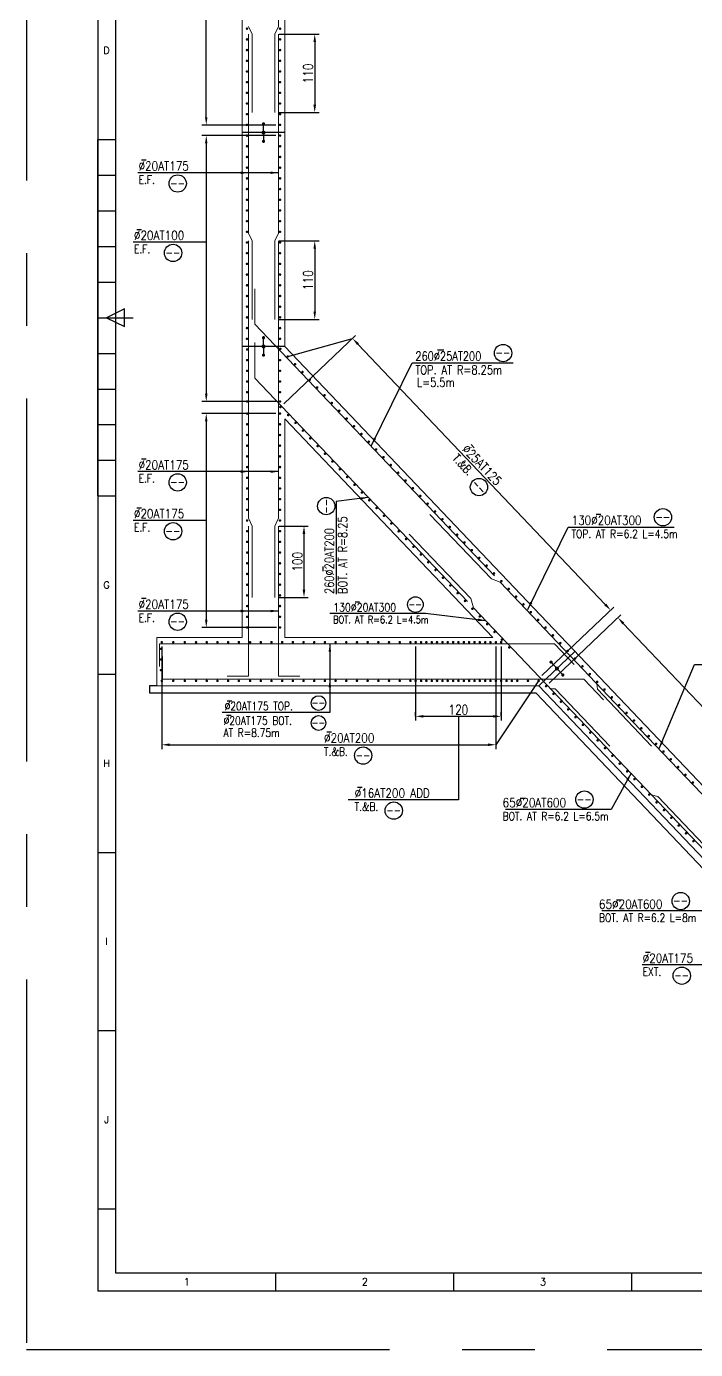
# Model space of a CAD drawing. Extents: x 0 to 9506, y 0 to 789.
# Drawn here: x 9463.67 to 9473.06, y 759.1 to 777.66 of the extents above; entities that cross this region are included whole.
import ezdxf
from ezdxf.enums import TextEntityAlignment as Align

# ---------------------------------------------------------------- set-up
doc = ezdxf.new("R2010")
doc.units = 0
doc.header["$LTSCALE"] = 3
doc.header["$MEASUREMENT"] = 0
doc.linetypes.add('CENTER', pattern=[2, 1.25, -0.25, 0.25, -0.25])
doc.layers.get('0').update_dxf_attribs({"linetype": 'CONTINUOUS'})
doc.layers.get('DEFPOINTS').update_dxf_attribs({"linetype": 'CONTINUOUS'})
for name, color, linetype in [('1', 1, 'CONTINUOUS'), ('1WALL', 3, 'CONTINUOUS'), ('DIM', 7, 'CONTINUOUS'), ('FORM', 3, 'CONTINUOUS'), ('KD', 3, 'CONTINUOUS'), ('p', 11, 'CONTINUOUS')]:
    doc.layers.add(name, color=color, linetype=linetype)
doc.styles.add('ROMANS', font='ROMANS.shx', dxfattribs={"width": 0.8})
doc.styles.get("Standard").update_dxf_attribs({"font": 'romans.shx'})
doc.styles.add('TX', font='TXT.shx')
doc.dimstyles.new('100 GHA', dxfattribs={"dimtxt": 0.135, "dimasz": 0.11, "dimexe": 0.06, "dimexo": 0.06, "dimgap": 0.025, "dimtad": 1, "dimdec": 0, "dimlfac": 100, "dimzin": 0, "dimdsep": 46, "dimtxsty": 'ROMANS', "dimcen": 0.5, "dimclrd": 1, "dimclre": 1, "dimclrt": 2, "dimadec": 0, "dimazin": 0, "dimtfac": 1, "dimtdec": 0, "dimtmove": 2, "dimatfit": 3, "dimfxl": 0.15, "dimtolj": 1, "dimtzin": 0, "dimlwd": -1, "dimlwe": -1, "dimarcsym": 0})

# ---------------------------------------------------------------- blocks, each defined once
blk = doc.blocks.new('*D6')
at = {"layer": '1WALL', "color": 1, "transparency": 16777216}
for p, q in [((9471.007, 768.449), (9472.015, 769.409)), ((9472.048, 769.288), (9474.998, 766.188)), ((9474.109, 765.19), (9475.118, 766.15))]:
    blk.add_line(p, q, dxfattribs=at)
for points in [[(9472.061, 769.301), (9472.034, 769.275), (9471.972, 769.368)], [(9475.012, 766.2), (9474.985, 766.175), (9475.074, 766.108)]]:
    blk.add_solid(points, dxfattribs=at)
at = {"layer": 'DEFPOINTS', "color": 0, "transparency": 16777216}
for p in [(9470.963, 768.408), (9475.074, 766.108), (9474.066, 765.148)]:
    blk.add_point(p, dxfattribs=at)
blk = doc.blocks.new('*D7')
at = {"layer": '1WALL', "color": 1, "transparency": 16777216}
for p, q in [((9467.282, 772.369), (9468.291, 773.328)), ((9471.794, 769.554), (9468.323, 773.207)), ((9470.905, 768.557), (9471.914, 769.516))]:
    blk.add_line(p, q, dxfattribs=at)
for points in [[(9468.336, 773.22), (9468.31, 773.195), (9468.247, 773.287)], [(9471.808, 769.567), (9471.781, 769.542), (9471.87, 769.475)]]:
    blk.add_solid(points, dxfattribs=at)
at = {"layer": 'DEFPOINTS', "color": 0, "transparency": 16777216}
for p in [(9468.247, 773.287), (9467.238, 772.328), (9470.861, 768.516)]:
    blk.add_point(p, dxfattribs=at)
blk = doc.blocks.new('*D8')
at = {"layer": '1WALL', "color": 1, "transparency": 16777216}
for p, q in [((9465.569, 768.965), (9465.569, 767.526)), ((9470.26, 768.965), (9470.26, 767.526)), ((9465.679, 767.586), (9470.15, 767.586))]:
    blk.add_line(p, q, dxfattribs=at)
for points in [[(9465.679, 767.604), (9465.679, 767.568), (9465.569, 767.586)], [(9470.15, 767.604), (9470.15, 767.568), (9470.26, 767.586)]]:
    blk.add_solid(points, dxfattribs=at)
at = {"layer": 'DEFPOINTS', "color": 0, "transparency": 16777216}
for p in [(9465.569, 769.025), (9470.26, 769.025), (9470.26, 767.586)]:
    blk.add_point(p, dxfattribs=at)
blk = doc.blocks.new('*D9')
at = {"layer": '1WALL', "color": 1, "transparency": 16777216}
for p, q in [((9467.169, 772.232), (9466.134, 772.232)), ((9466.194, 772.122), (9466.194, 769.342)), ((9467.178, 769.232), (9466.134, 769.232))]:
    blk.add_line(p, q, dxfattribs=at)
for points in [[(9466.176, 772.122), (9466.212, 772.122), (9466.194, 772.232)], [(9466.176, 769.342), (9466.212, 769.342), (9466.194, 769.232)]]:
    blk.add_solid(points, dxfattribs=at)
at = {"layer": 'DEFPOINTS', "color": 0, "transparency": 16777216}
for p in [(9467.229, 772.232), (9466.194, 769.232), (9467.238, 769.232)]:
    blk.add_point(p, dxfattribs=at)
at = {"layer": '1WALL', "color": 2, "transparency": 16777216, "insert": (9466.101, 770.732), "char_height": 0.135, "attachment_point": 5, "rotation": 90, "style": 'ROMANS'}
blk.add_mtext('\\A1;    ', dxfattribs=at)
blk = doc.blocks.new('*D10')
at = {"layer": '1WALL', "color": 1, "transparency": 16777216}
for p, q in [((9467.17, 776.132), (9466.134, 776.132)), ((9466.194, 776.022), (9466.194, 772.512)), ((9467.175, 772.402), (9466.134, 772.402))]:
    blk.add_line(p, q, dxfattribs=at)
for points in [[(9466.176, 776.022), (9466.212, 776.022), (9466.194, 776.132)], [(9466.176, 772.512), (9466.212, 772.512), (9466.194, 772.402)]]:
    blk.add_solid(points, dxfattribs=at)
at = {"layer": 'DEFPOINTS', "color": 0, "transparency": 16777216}
for p in [(9467.23, 776.132), (9466.194, 772.402), (9467.235, 772.402)]:
    blk.add_point(p, dxfattribs=at)
at = {"layer": '1WALL', "color": 2, "transparency": 16777216, "insert": (9466.101, 774.267), "char_height": 0.135, "attachment_point": 5, "rotation": 90, "style": 'ROMANS'}
blk.add_mtext('\\A1;  ', dxfattribs=at)
blk = doc.blocks.new('*D11')
at = {"layer": '1WALL', "color": 1, "transparency": 16777216}
for p, q in [((9467.175, 780.666), (9466.134, 780.666)), ((9466.194, 776.39), (9466.194, 780.556)), ((9467.17, 776.28), (9466.134, 776.28))]:
    blk.add_line(p, q, dxfattribs=at)
for points in [[(9466.176, 780.556), (9466.212, 780.556), (9466.194, 780.666)], [(9466.176, 776.39), (9466.212, 776.39), (9466.194, 776.28)]]:
    blk.add_solid(points, dxfattribs=at)
at = {"layer": 'DEFPOINTS', "color": 0, "transparency": 16777216}
for p in [(9466.194, 780.666), (9467.235, 780.666), (9467.23, 776.28)]:
    blk.add_point(p, dxfattribs=at)
at = {"layer": '1WALL', "color": 2, "transparency": 16777216, "insert": (9466.101, 778.473), "char_height": 0.135, "attachment_point": 5, "rotation": 90, "style": 'ROMANS'}
blk.add_mtext('\\A1;  ', dxfattribs=at)
blk = doc.blocks.new('*D12')
at = {"layer": '1WALL', "color": 1, "transparency": 16777216}
for p, q in [((9467.218, 777.554), (9467.777, 777.554)), ((9467.717, 777.444), (9467.717, 776.564)), ((9467.218, 776.454), (9467.777, 776.454))]:
    blk.add_line(p, q, dxfattribs=at)
for points in [[(9467.698, 777.444), (9467.735, 777.444), (9467.717, 777.554)], [(9467.698, 776.564), (9467.735, 776.564), (9467.717, 776.454)]]:
    blk.add_solid(points, dxfattribs=at)
at = {"layer": 'DEFPOINTS', "color": 0, "transparency": 16777216}
for p in [(9467.158, 777.554), (9467.158, 776.454), (9467.717, 776.454)]:
    blk.add_point(p, dxfattribs=at)
at = {"layer": '1WALL', "color": 2, "transparency": 16777216, "insert": (9467.624, 777.004), "char_height": 0.135, "attachment_point": 5, "rotation": 90, "style": 'ROMANS'}
blk.add_mtext('\\A1;110', dxfattribs=at)
blk = doc.blocks.new('*D13')
at = {"layer": '1WALL', "color": 1, "transparency": 16777216}
for p, q in [((9467.218, 774.654), (9467.777, 774.654)), ((9467.717, 774.544), (9467.717, 773.664)), ((9467.218, 773.554), (9467.777, 773.554))]:
    blk.add_line(p, q, dxfattribs=at)
for points in [[(9467.698, 774.544), (9467.735, 774.544), (9467.717, 774.654)], [(9467.698, 773.664), (9467.735, 773.664), (9467.717, 773.554)]]:
    blk.add_solid(points, dxfattribs=at)
at = {"layer": 'DEFPOINTS', "color": 0, "transparency": 16777216}
for p in [(9467.158, 774.654), (9467.158, 773.554), (9467.717, 773.554)]:
    blk.add_point(p, dxfattribs=at)
at = {"layer": '1WALL', "color": 2, "transparency": 16777216, "insert": (9467.624, 774.104), "char_height": 0.135, "attachment_point": 5, "rotation": 90, "style": 'ROMANS'}
blk.add_mtext('\\A1;110', dxfattribs=at)
blk = doc.blocks.new('*D14')
at = {"layer": '1WALL', "color": 1, "transparency": 16777216}
for p, q in [((9467.218, 770.654), (9467.626, 770.654)), ((9467.566, 770.544), (9467.566, 769.764)), ((9467.218, 769.654), (9467.626, 769.654))]:
    blk.add_line(p, q, dxfattribs=at)
for points in [[(9467.547, 770.544), (9467.584, 770.544), (9467.566, 770.654)], [(9467.547, 769.764), (9467.584, 769.764), (9467.566, 769.654)]]:
    blk.add_solid(points, dxfattribs=at)
at = {"layer": 'DEFPOINTS', "color": 0, "transparency": 16777216}
for p in [(9467.158, 770.654), (9467.158, 769.654), (9467.566, 769.654)]:
    blk.add_point(p, dxfattribs=at)
at = {"layer": '1WALL', "color": 2, "transparency": 16777216, "insert": (9467.473, 770.154), "char_height": 0.135, "attachment_point": 5, "rotation": 90, "style": 'ROMANS'}
blk.add_mtext('\\A1;100', dxfattribs=at)
blk = doc.blocks.new('*D20')
at = {"layer": '1WALL', "color": 1, "transparency": 16777216}
for p, q in [((9469.133, 768.965), (9469.133, 767.925)), ((9470.333, 768.965), (9470.333, 767.925)), ((9469.243, 767.985), (9470.223, 767.985))]:
    blk.add_line(p, q, dxfattribs=at)
for points in [[(9469.243, 768.003), (9469.243, 767.966), (9469.133, 767.985)], [(9470.223, 768.003), (9470.223, 767.966), (9470.333, 767.985)]]:
    blk.add_solid(points, dxfattribs=at)
at = {"layer": 'DEFPOINTS', "color": 0, "transparency": 16777216}
for p in [(9469.133, 769.025), (9470.333, 769.025), (9470.333, 767.985)]:
    blk.add_point(p, dxfattribs=at)
at = {"layer": '1WALL', "color": 2, "transparency": 16777216, "insert": (9469.733, 768.077), "char_height": 0.135, "attachment_point": 5, "style": 'ROMANS'}
blk.add_mtext('\\A1;  ', dxfattribs=at)
blk = doc.blocks.new('*D21')
at = {"layer": '1WALL', "color": 1, "transparency": 16777216}
for p, q in [((9469.133, 767.985), (9469.133, 768.045)), ((9469.243, 767.985), (9470.223, 767.985)), ((9470.333, 767.985), (9470.333, 768.045))]:
    blk.add_line(p, q, dxfattribs=at)
for points in [[(9469.243, 768.003), (9469.243, 767.966), (9469.133, 767.985)], [(9470.223, 768.003), (9470.223, 767.966), (9470.333, 767.985)]]:
    blk.add_solid(points, dxfattribs=at)
at = {"layer": 'DEFPOINTS', "color": 0, "transparency": 16777216}
for p in [(9469.133, 767.925), (9470.333, 767.985), (9470.333, 767.925)]:
    blk.add_point(p, dxfattribs=at)
at = {"layer": '1WALL', "color": 2, "transparency": 16777216, "insert": (9469.733, 768.077), "char_height": 0.135, "attachment_point": 5, "style": 'ROMANS'}
blk.add_mtext('\\A1;120', dxfattribs=at)
blk = doc.blocks.new('KD')
at = {"layer": 'KD', "color": 3}
for p, q in [((0, -1.214), (0, -42.424)), ((0, -42.424), (58.871, -42.424))]:
    blk.add_line(p, q, dxfattribs=at)
at = {"layer": 'KD', "color": 5}
for p, q in [((0.368, -1.582), (0.368, -42.056)), ((0.368, -42.056), (58.503, -42.056))]:
    blk.add_line(p, q, dxfattribs=at)
at = {"layer": 'KD', "color": 6}
for p, q in [((0, -18.655), (0.368, -18.655)), ((0, -26.014), (0, -18.655)), ((0, -19.391), (0.368, -19.391)), ((0, -20.127), (0.368, -20.127)), ((0, -20.863), (0.368, -20.863)), ((0, -21.598), (0.368, -21.598)), ((0, -22.334), (0.736, -22.334)), ((0, -23.07), (0.368, -23.07)), ((0, -23.806), (0.368, -23.806)), ((0, -24.542), (0.368, -24.542)), ((0, -25.278), (0.368, -25.278)), ((0, -26.014), (0.368, -26.014)), ((0, -29.693), (0.368, -29.693)), ((0, -33.373), (0.368, -33.373)), ((0, -37.052), (0.368, -37.052)), ((0, -40.732), (0.368, -40.732)), ((3.679, -42.424), (3.679, -42.056)), ((7.359, -42.424), (7.359, -42.056)), ((11.038, -42.424), (11.038, -42.056))]:
    blk.add_line(p, q, dxfattribs=at)
at = {"layer": 'KD', "color": 8, "linetype": 'CENTER', "ltscale": 2}
blk.add_lwpolyline([(-1.472, -43.638), (60.343, -43.638), (60.343, 0), (-1.472, 0)], close=True, dxfattribs=at)
at = {"layer": 'KD', "color": 6}
blk.add_lwpolyline([(0.552, -22.15), (0.184, -22.334), (0.552, -22.518)], close=True, dxfattribs=at)
at = {"layer": 'DIM'}
for tag, p in [('1:', (57.553, -41.661)), ('--', (55.888, -41.627)), ('--', (56.775, -41.661))]:
    blk.add_attdef(tag, p, '', height=0.147, dxfattribs=at)
at = {"layer": 'KD', "color": 6, "style": 'TX'}
for s, p in [('D', (0.184, -16.815)), ('G', (0.184, -27.854)), ('H', (0.184, -31.533)), ('I', (0.184, -35.212)), ('J', (0.184, -38.892)), ('1', (1.84, -42.24)), ('2', (5.519, -42.24)), ('3', (9.199, -42.24))]:
    blk.add_text(s, height=0.147, dxfattribs=at).set_placement(p, align=Align.MIDDLE)

msp = doc.modelspace()

# ---------------------------------------------------------------- linework, layer by layer
at = {"color": 3}
for p, q in [((9467.2981, 776.1741), (9466.6981, 776.1741)), ((9467.2981, 773.1741), (9466.6981, 773.1741))]:
    msp.add_line(p, q, dxfattribs=at)
at = {"color": 1}
for p, q in [((9469.7333, 767.9847), (9469.7333, 766.8129)), ((9469.7333, 766.8129), (9468.1858, 766.8129))]:
    msp.add_line(p, q, dxfattribs=at)
at = {"color": 1, "const_width": 0.0175}
for points in [[(9466.7653, 777.6406, 1), (9466.7664, 777.6232, 1)], [(9467.2305, 777.6406, -1), (9467.2293, 777.6232, -1)], [(9466.7653, 777.4906, 1), (9466.7664, 777.4732, 1)], [(9466.7653, 777.3406, 1), (9466.7664, 777.3232, 1)], [(9467.2305, 777.4906, -1), (9467.2293, 777.4732, -1)], [(9467.2305, 777.3406, -1), (9467.2293, 777.3232, -1)], [(9466.7653, 777.1906, 1), (9466.7664, 777.1732, 1)], [(9467.2305, 777.1906, -1), (9467.2293, 777.1732, -1)], [(9466.7653, 777.0406, 1), (9466.7664, 777.0232, 1)], [(9467.2305, 777.0406, -1), (9467.2293, 777.0232, -1)], [(9466.7653, 776.8906, 1), (9466.7664, 776.8732, 1)], [(9467.2305, 776.8906, -1), (9467.2293, 776.8732, -1)], [(9466.7653, 776.7406, 1), (9466.7664, 776.7232, 1)], [(9467.2305, 776.7406, -1), (9467.2293, 776.7232, -1)], [(9466.7653, 776.5906, 1), (9466.7664, 776.5732, 1)], [(9466.7653, 776.4406, 1), (9466.7664, 776.4232, 1)], [(9467.2305, 776.5906, -1), (9467.2293, 776.5732, -1)], [(9467.2305, 776.4406, -1), (9467.2293, 776.4232, -1)], [(9466.7653, 776.2906, 1), (9466.7664, 776.2732, 1)], [(9467.2305, 776.2906, -1), (9467.2293, 776.2732, -1)], [(9466.7653, 776.1406, 1), (9466.7664, 776.1232, 1)], [(9467.2305, 776.1406, -1), (9467.2293, 776.1232, -1)], [(9466.7653, 775.9906, 1), (9466.7664, 775.9732, 1)], [(9467.2305, 775.9906, -1), (9467.2293, 775.9732, -1)], [(9466.7653, 775.8406, 1), (9466.7664, 775.8232, 1)], [(9466.7653, 775.6906, 1), (9466.7664, 775.6732, 1)], [(9467.2305, 775.8406, -1), (9467.2293, 775.8232, -1)], [(9467.2305, 775.6906, -1), (9467.2293, 775.6732, -1)], [(9466.7653, 775.5406, 1), (9466.7664, 775.5232, 1)], [(9467.2305, 775.5406, -1), (9467.2293, 775.5232, -1)], [(9466.7653, 775.3906, 1), (9466.7664, 775.3732, 1)], [(9467.2305, 775.3906, -1), (9467.2293, 775.3732, -1)], [(9466.7653, 775.2406, 1), (9466.7664, 775.2232, 1)], [(9467.2305, 775.2406, -1), (9467.2293, 775.2232, -1)], [(9466.7653, 775.0906, 1), (9466.7664, 775.0732, 1)], [(9466.7653, 774.9406, 1), (9466.7664, 774.9232, 1)], [(9467.2305, 775.0906, -1), (9467.2293, 775.0732, -1)], [(9467.2305, 774.9406, -1), (9467.2293, 774.9232, -1)], [(9466.7653, 774.7906, 1), (9466.7664, 774.7732, 1)], [(9467.2305, 774.7906, -1), (9467.2293, 774.7732, -1)], [(9466.7653, 774.6406, 1), (9466.7664, 774.6232, 1)], [(9467.2305, 774.6406, -1), (9467.2293, 774.6232, -1)], [(9466.7653, 774.4906, 1), (9466.7664, 774.4732, 1)], [(9467.2305, 774.4906, -1), (9467.2293, 774.4732, -1)], [(9466.7653, 774.3406, 1), (9466.7664, 774.3232, 1)], [(9466.7653, 774.1906, 1), (9466.7664, 774.1732, 1)], [(9467.2305, 774.3406, -1), (9467.2293, 774.3232, -1)], [(9467.2305, 774.1906, -1), (9467.2293, 774.1732, -1)], [(9466.7653, 774.0406, 1), (9466.7664, 774.0232, 1)], [(9467.2305, 774.0406, -1), (9467.2293, 774.0232, -1)], [(9466.7653, 773.8906, 1), (9466.7664, 773.8732, 1)], [(9467.2305, 773.8906, -1), (9467.2293, 773.8732, -1)], [(9466.7653, 773.7406, 1), (9466.7664, 773.7232, 1)], [(9467.2305, 773.7406, -1), (9467.2293, 773.7232, -1)], [(9466.7653, 773.5906, 1), (9466.7664, 773.5732, 1)], [(9466.7653, 773.4406, 1), (9466.7664, 773.4232, 1)], [(9467.2305, 773.5906, -1), (9467.2293, 773.5732, -1)], [(9467.2305, 773.4406, -1), (9467.2293, 773.4232, -1)], [(9466.7653, 773.2906, 1), (9466.7664, 773.2732, 1)], [(9467.2305, 773.2906, -1), (9467.2293, 773.2732, -1)], [(9466.7666, 773.1406, 1), (9466.7677, 773.1232, 1)], [(9467.2426, 773.1404, -1), (9467.2252, 773.1424, -1)], [(9466.7666, 772.9906, 1), (9466.7677, 772.9732, 1)], [(9467.2296, 772.9906, -1), (9467.2285, 772.9732, -1)], [(9467.346, 773.0318, -1), (9467.3286, 773.0338, -1)], [(9467.4494, 772.9231, -1), (9467.4321, 772.9251, -1)], [(9466.7666, 772.8406, 1), (9466.7677, 772.8232, 1)], [(9467.2296, 772.8406, -1), (9467.2285, 772.8232, -1)], [(9467.5529, 772.8145, -1), (9467.5355, 772.8165, -1)], [(9467.6563, 772.7058, -1), (9467.6389, 772.7078, -1)], [(9466.7666, 772.6906, 1), (9466.7677, 772.6732, 1)], [(9466.7666, 772.5406, 1), (9466.7677, 772.5232, 1)], [(9467.2296, 772.6906, -1), (9467.2285, 772.6732, -1)], [(9467.2296, 772.5406, -1), (9467.2285, 772.5232, -1)], [(9467.7597, 772.5972, -1), (9467.7423, 772.5992, -1)], [(9466.7666, 772.4106, 1), (9466.7677, 772.3931, 1)], [(9467.2296, 772.4106, -1), (9467.2285, 772.3931, -1)], [(9467.2346, 772.3329, -1), (9467.2335, 772.3154, -1)], [(9467.8631, 772.4885, -1), (9467.8457, 772.4905, -1)], [(9467.9665, 772.3799, -1), (9467.9491, 772.3819, -1)], [(9466.7666, 772.2406, 1), (9466.7677, 772.2232, 1)], [(9467.2296, 772.2406, -1), (9467.2285, 772.2232, -1)], [(9467.3445, 772.202, 1), (9467.3434, 772.2195, 1)], [(9468.0699, 772.2712, -1), (9468.0525, 772.2732, -1)], [(9468.1734, 772.1626, -1), (9468.156, 772.1646, -1)], [(9466.7666, 772.0732, -1), (9466.7677, 772.0906, -1)], [(9467.2296, 772.0732, 1), (9467.2285, 772.0906, 1)], [(9467.4479, 772.0934, 1), (9467.4468, 772.1108, 1)], [(9467.5513, 771.9847, 1), (9467.5502, 772.0022, 1)], [(9468.2768, 772.0539, -1), (9468.2594, 772.0559, -1)], [(9468.3802, 771.9453, -1), (9468.3628, 771.9473, -1)], [(9466.7666, 771.9232, -1), (9466.7677, 771.9406, -1)], [(9466.7666, 771.7732, -1), (9466.7677, 771.7906, -1)], [(9467.2296, 771.9232, 1), (9467.2285, 771.9406, 1)], [(9467.2296, 771.7732, 1), (9467.2285, 771.7906, 1)], [(9467.6548, 771.8761, 1), (9467.6536, 771.8935, 1)], [(9467.7582, 771.7674, 1), (9467.757, 771.7849, 1)], [(9468.4836, 771.8366, -1), (9468.4662, 771.8386, -1)], [(9466.7666, 771.6232, -1), (9466.7677, 771.6406, -1)], [(9467.2296, 771.6232, 1), (9467.2285, 771.6406, 1)], [(9467.8616, 771.6588, 1), (9467.8605, 771.6762, 1)], [(9468.587, 771.728, -1), (9468.5696, 771.73, -1)], [(9468.6904, 771.6193, -1), (9468.673, 771.6213, -1)], [(9466.7666, 771.4732, -1), (9466.7677, 771.4906, -1)], [(9467.2296, 771.4732, 1), (9467.2285, 771.4906, 1)], [(9467.965, 771.5501, 1), (9467.9639, 771.5676, 1)], [(9468.0684, 771.4415, 1), (9468.0673, 771.4589, 1)], [(9468.7938, 771.5107, -1), (9468.7765, 771.5127, -1)], [(9468.8973, 771.402, -1), (9468.8799, 771.404, -1)], [(9466.7666, 771.3232, -1), (9466.7677, 771.3406, -1)], [(9467.2296, 771.3232, 1), (9467.2285, 771.3406, 1)], [(9468.1718, 771.3328, 1), (9468.1707, 771.3503, 1)], [(9468.2752, 771.2241, 1), (9468.2741, 771.2416, 1)], [(9469.0007, 771.2934, -1), (9468.9833, 771.2953, -1)], [(9466.7666, 771.1732, -1), (9466.7677, 771.1906, -1)], [(9466.7666, 771.0406, 1), (9466.7677, 771.0232, 1)], [(9467.2296, 771.1732, 1), (9467.2285, 771.1906, 1)], [(9467.2296, 771.0406, -1), (9467.2285, 771.0232, -1)], [(9468.3787, 771.1155, 1), (9468.3775, 771.133, 1)], [(9469.1041, 771.1847, -1), (9469.0867, 771.1867, -1)], [(9469.2075, 771.0761, -1), (9469.1901, 771.078, -1)], [(9466.7666, 770.8906, 1), (9466.7677, 770.8732, 1)], [(9467.2296, 770.8906, -1), (9467.2285, 770.8732, -1)], [(9468.4821, 771.0068, 1), (9468.481, 771.0243, 1)], [(9468.5855, 770.8982, 1), (9468.5844, 770.9157, 1)], [(9469.3109, 770.9674, -1), (9469.2935, 770.9694, -1)], [(9469.4143, 770.8588, -1), (9469.397, 770.8607, -1)], [(9466.7666, 770.7406, 1), (9466.7677, 770.7232, 1)], [(9467.2296, 770.7406, -1), (9467.2285, 770.7232, -1)], [(9468.6889, 770.7895, 1), (9468.6878, 770.807, 1)], [(9468.7923, 770.6809, 1), (9468.7912, 770.6984, 1)], [(9469.5178, 770.7501, -1), (9469.5004, 770.7521, -1)], [(9466.7666, 770.5906, 1), (9466.7677, 770.5732, 1)], [(9467.2296, 770.5906, -1), (9467.2285, 770.5732, -1)], [(9468.8957, 770.5722, 1), (9468.8946, 770.5897, 1)], [(9468.9992, 770.4636, 1), (9468.998, 770.481, 1)], [(9469.6212, 770.6415, -1), (9469.6038, 770.6434, -1)], [(9469.7246, 770.5328, -1), (9469.7072, 770.5348, -1)], [(9466.7666, 770.4406, 1), (9466.7677, 770.4232, 1)], [(9466.7666, 770.2906, 1), (9466.7677, 770.2732, 1)], [(9467.2296, 770.4406, -1), (9467.2285, 770.4232, -1)], [(9467.2296, 770.2906, -1), (9467.2285, 770.2732, -1)], [(9469.1026, 770.3549, 1), (9469.1014, 770.3724, 1)], [(9469.828, 770.4242, -1), (9469.8106, 770.4261, -1)], [(9469.9314, 770.3155, -1), (9469.914, 770.3175, -1)], [(9466.7666, 770.1406, 1), (9466.7677, 770.1232, 1)], [(9467.2296, 770.1406, -1), (9467.2285, 770.1232, -1)], [(9469.206, 770.2463, 1), (9469.2049, 770.2637, 1)], [(9469.3094, 770.1376, 1), (9469.3083, 770.1551, 1)], [(9470.0348, 770.2068, -1), (9470.0174, 770.2088, -1)], [(9470.1382, 770.0982, -1), (9470.1209, 770.1002, -1)], [(9466.7666, 769.9906, 1), (9466.7677, 769.9732, 1)], [(9467.2296, 769.9906, -1), (9467.2285, 769.9732, -1)], [(9469.4128, 770.029, 1), (9469.4117, 770.0464, 1)], [(9469.5162, 769.9203, 1), (9469.5151, 769.9378, 1)], [(9470.2417, 769.9895, -1), (9470.2243, 769.9915, -1)], [(9466.7666, 769.8232, -1), (9466.7677, 769.8406, -1)], [(9467.2296, 769.8232, 1), (9467.2285, 769.8406, 1)], [(9469.6196, 769.8117, 1), (9469.6185, 769.8291, 1)], [(9470.3451, 769.8809, -1), (9470.3277, 769.8829, -1)], [(9470.4485, 769.7722, -1), (9470.4311, 769.7742, -1)], [(9466.7666, 769.6732, -1), (9466.7677, 769.6906, -1)], [(9466.7666, 769.5232, -1), (9466.7677, 769.5406, -1)], [(9467.2296, 769.6732, 1), (9467.2285, 769.6906, 1)], [(9467.2296, 769.5232, 1), (9467.2285, 769.5406, 1)], [(9469.7231, 769.703, 1), (9469.7219, 769.7205, 1)], [(9469.8265, 769.5944, 1), (9469.8254, 769.6118, 1)], [(9470.5519, 769.6636, -1), (9470.5345, 769.6656, -1)], [(9470.6553, 769.5549, -1), (9470.6379, 769.5569, -1)], [(9466.7666, 769.3732, -1), (9466.7677, 769.3906, -1)], [(9467.2296, 769.3732, 1), (9467.2285, 769.3906, 1)], [(9469.9299, 769.4857, 1), (9469.9288, 769.5032, 1)], [(9470.0333, 769.3771, 1), (9470.0322, 769.3945, 1)], [(9470.7587, 769.4463, -1), (9470.7414, 769.4483, -1)], [(9466.7666, 769.2232, -1), (9466.7677, 769.2406, -1)], [(9467.2296, 769.2232, 1), (9467.2285, 769.2406, 1)], [(9470.1367, 769.2684, 1), (9470.1356, 769.2859, 1)], [(9470.2401, 769.1598, 1), (9470.239, 769.1772, 1)], [(9470.8622, 769.3376, -1), (9470.8448, 769.3396, -1)], [(9470.9656, 769.229, -1), (9470.9482, 769.231, -1)], [(9465.57, 769.0337, -1), (9465.5689, 769.0162, -1)], [(9465.7317, 769.0337, -1), (9465.7306, 769.0162, -1)], [(9465.8916, 769.0337, 1), (9465.8927, 769.0162, 1)], [(9466.0503, 769.0337, 1), (9466.0514, 769.0162, 1)], [(9466.2003, 769.0337, 1), (9466.2014, 769.0162, 1)], [(9466.3514, 769.0337, -1), (9466.3503, 769.0162, -1)], [(9466.5014, 769.0337, -1), (9466.5003, 769.0162, -1)], [(9466.6514, 769.0337, -1), (9466.6503, 769.0162, -1)], [(9466.809, 769.0337, 1), (9466.8102, 769.0162, 1)], [(9466.959, 769.0337, 1), (9466.9602, 769.0162, 1)], [(9467.109, 769.0337, 1), (9467.1102, 769.0162, 1)], [(9467.259, 769.0337, 1), (9467.2602, 769.0162, 1)], [(9467.4102, 769.0337, -1), (9467.409, 769.0162, -1)], [(9467.5602, 769.0337, -1), (9467.559, 769.0162, -1)], [(9467.7102, 769.0337, -1), (9467.709, 769.0162, -1)], [(9467.8602, 769.0337, -1), (9467.859, 769.0162, -1)], [(9468.0102, 769.0337, -1), (9468.009, 769.0162, -1)], [(9468.1602, 769.0337, -1), (9468.159, 769.0162, -1)], [(9468.3102, 769.0337, -1), (9468.309, 769.0162, -1)], [(9468.459, 769.0337, 1), (9468.4602, 769.0162, 1)], [(9468.609, 769.0337, 1), (9468.6102, 769.0162, 1)], [(9468.759, 769.0337, 1), (9468.7602, 769.0162, 1)], [(9468.909, 769.0337, 1), (9468.9102, 769.0162, 1)], [(9469.059, 769.0337, 1), (9469.0602, 769.0162, 1)], [(9469.1327, 769.0337, 1), (9469.1338, 769.0162, 1)], [(9469.209, 769.0337, 1), (9469.2102, 769.0162, 1)], [(9469.2827, 769.0337, 1), (9469.2838, 769.0162, 1)], [(9469.359, 769.0337, 1), (9469.3602, 769.0162, 1)], [(9469.4327, 769.0337, 1), (9469.4338, 769.0162, 1)], [(9469.509, 769.0337, 1), (9469.5102, 769.0162, 1)], [(9469.5827, 769.0337, 1), (9469.5838, 769.0162, 1)], [(9469.6602, 769.0337, -1), (9469.659, 769.0162, -1)], [(9469.7338, 769.0337, -1), (9469.7327, 769.0162, -1)], [(9469.8102, 769.0337, -1), (9469.809, 769.0162, -1)], [(9469.8838, 769.0337, -1), (9469.8827, 769.0162, -1)], [(9469.9602, 769.0337, -1), (9469.959, 769.0162, -1)], [(9470.0338, 769.0337, -1), (9470.0327, 769.0162, -1)], [(9470.1102, 769.0337, -1), (9470.109, 769.0162, -1)], [(9470.1838, 769.0337, -1), (9470.1827, 769.0162, -1)], [(9470.2602, 769.0337, -1), (9470.259, 769.0162, -1)], [(9470.3338, 769.0337, -1), (9470.3327, 769.0162, -1)], [(9470.3436, 769.0511, 1), (9470.3424, 769.0686, 1)], [(9471.069, 769.1203, -1), (9471.0516, 769.1223, -1)], [(9471.1724, 769.0117, -1), (9471.155, 769.0137, -1)], [(9465.5581, 768.9232, -1), (9465.5592, 768.9406, -1)], [(9470.447, 768.9425, 1), (9470.4459, 768.9599, 1)], [(9471.2758, 768.903, -1), (9471.2584, 768.905, -1)], [(9471.3792, 768.7944, -1), (9471.3618, 768.7964, -1)], [(9465.5581, 768.7732, -1), (9465.5592, 768.7906, -1)], [(9465.5581, 768.6232, -1), (9465.5592, 768.6406, -1)], [(9471.4827, 768.6857, -1), (9471.4653, 768.6877, -1)], [(9465.57, 768.4732, 1), (9465.5689, 768.4906, 1)], [(9465.7317, 768.4732, 1), (9465.7306, 768.4906, 1)], [(9465.8916, 768.4732, -1), (9465.8927, 768.4906, -1)], [(9466.0503, 768.4732, -1), (9466.0514, 768.4906, -1)], [(9466.2003, 768.4732, -1), (9466.2014, 768.4906, -1)], [(9466.3514, 768.4732, 1), (9466.3503, 768.4906, 1)], [(9466.5014, 768.4732, 1), (9466.5003, 768.4906, 1)], [(9466.6514, 768.4732, 1), (9466.6503, 768.4906, 1)], [(9466.809, 768.4732, -1), (9466.8102, 768.4906, -1)], [(9466.959, 768.4732, -1), (9466.9602, 768.4906, -1)], [(9467.109, 768.4732, -1), (9467.1102, 768.4906, -1)], [(9467.259, 768.4732, -1), (9467.2602, 768.4906, -1)], [(9467.4102, 768.4732, 1), (9467.409, 768.4906, 1)], [(9467.5602, 768.4732, 1), (9467.559, 768.4906, 1)], [(9467.7102, 768.4732, 1), (9467.709, 768.4906, 1)], [(9467.8602, 768.4732, 1), (9467.859, 768.4906, 1)], [(9468.0102, 768.4732, 1), (9468.009, 768.4906, 1)], [(9468.1602, 768.4732, 1), (9468.159, 768.4906, 1)], [(9468.3102, 768.4732, 1), (9468.309, 768.4906, 1)], [(9468.459, 768.4732, -1), (9468.4602, 768.4906, -1)], [(9468.609, 768.4732, -1), (9468.6102, 768.4906, -1)], [(9468.759, 768.4732, -1), (9468.7602, 768.4906, -1)], [(9468.909, 768.4732, -1), (9468.9102, 768.4906, -1)], [(9469.059, 768.4732, -1), (9469.0602, 768.4906, -1)], [(9469.1327, 768.4732, -1), (9469.1338, 768.4906, -1)], [(9469.209, 768.4732, -1), (9469.2102, 768.4906, -1)], [(9469.2827, 768.4732, -1), (9469.2838, 768.4906, -1)], [(9469.359, 768.4732, -1), (9469.3602, 768.4906, -1)], [(9469.4327, 768.4732, -1), (9469.4338, 768.4906, -1)], [(9469.509, 768.4732, -1), (9469.5102, 768.4906, -1)], [(9469.5827, 768.4732, -1), (9469.5838, 768.4906, -1)], [(9469.6602, 768.4732, 1), (9469.659, 768.4906, 1)], [(9469.7338, 768.4732, 1), (9469.7327, 768.4906, 1)], [(9469.8102, 768.4732, 1), (9469.809, 768.4906, 1)], [(9469.8838, 768.4732, 1), (9469.8827, 768.4906, 1)], [(9469.9602, 768.4732, 1), (9469.959, 768.4906, 1)], [(9470.0338, 768.4732, 1), (9470.0327, 768.4906, 1)], [(9470.1102, 768.4732, 1), (9470.109, 768.4906, 1)], [(9470.1838, 768.4732, 1), (9470.1827, 768.4906, 1)], [(9470.2602, 768.4732, 1), (9470.259, 768.4906, 1)], [(9470.3338, 768.4732, 1), (9470.3327, 768.4906, 1)], [(9470.4102, 768.4732, 1), (9470.409, 768.4906, 1)], [(9470.4838, 768.4732, 1), (9470.4827, 768.4906, 1)], [(9470.5602, 768.4732, 1), (9470.559, 768.4906, 1)], [(9470.7102, 768.4732, 1), (9470.709, 768.4906, 1)], [(9470.8602, 768.4732, 1), (9470.859, 768.4906, 1)], [(9471.5861, 768.5771, -1), (9471.5687, 768.5791, -1)], [(9471.6895, 768.4684, -1), (9471.6721, 768.4704, -1)], [(9470.9641, 768.3992, 1), (9470.9629, 768.4167, 1)], [(9471.0675, 768.2905, 1), (9471.0663, 768.308, 1)], [(9471.7929, 768.3598, -1), (9471.7755, 768.3617, -1)], [(9471.8963, 768.2511, -1), (9471.8789, 768.2531, -1)], [(9471.1709, 768.1819, 1), (9471.1698, 768.1994, 1)], [(9471.2743, 768.0732, 1), (9471.2732, 768.0907, 1)], [(9471.9997, 768.1425, -1), (9471.9823, 768.1444, -1)], [(9471.3777, 767.9646, 1), (9471.3766, 767.9821, 1)], [(9471.4811, 767.8559, 1), (9471.48, 767.8734, 1)], [(9472.1031, 768.0338, -1), (9472.0858, 768.0358, -1)], [(9472.2066, 767.9252, -1), (9472.1892, 767.9271, -1)], [(9471.5845, 767.7473, 1), (9471.5834, 767.7648, 1)], [(9472.31, 767.8165, -1), (9472.2926, 767.8185, -1)], [(9472.4134, 767.7079, -1), (9472.396, 767.7098, -1)], [(9471.688, 767.6386, 1), (9471.6868, 767.6561, 1)], [(9471.7914, 767.53, 1), (9471.7903, 767.5474, 1)], [(9472.5168, 767.5992, -1), (9472.4994, 767.6012, -1)], [(9472.6202, 767.4906, -1), (9472.6028, 767.4925, -1)], [(9471.8948, 767.4213, 1), (9471.8937, 767.4388, 1)], [(9471.9982, 767.3127, 1), (9471.9971, 767.3301, 1)], [(9472.7236, 767.3819, -1), (9472.7063, 767.3839, -1)], [(9472.1016, 767.204, 1), (9472.1005, 767.2215, 1)], [(9472.8271, 767.2732, -1), (9472.8097, 767.2752, -1)], [(9472.9305, 767.1646, -1), (9472.9131, 767.1666, -1)], [(9472.205, 767.0954, 1), (9472.2039, 767.1128, 1)], [(9472.3085, 766.9867, 1), (9472.3073, 767.0042, 1)], [(9473.0339, 767.0559, -1), (9473.0165, 767.0579, -1)], [(9472.4119, 766.8781, 1), (9472.4107, 766.8955, 1)], [(9472.5153, 766.7694, 1), (9472.5142, 766.7869, 1)], [(9472.6187, 766.6608, 1), (9472.6176, 766.6782, 1)], [(9472.7221, 766.5521, 1), (9472.721, 766.5696, 1)], [(9472.8255, 766.4435, 1), (9472.8244, 766.4609, 1)], [(9472.9289, 766.3348, 1), (9472.9278, 766.3523, 1)], [(9473.0324, 766.2262, 1), (9473.0312, 766.2436, 1)]]:
    msp.add_lwpolyline(points, format="xyb", close=True, dxfattribs=at)
at = {"color": 1}
for centre, radius in [((9465.7929, 775.4598), 0.1215), ((9465.7279, 774.4858), 0.1215), ((9470.3604, 773.0815), 0.1215), ((9465.7929, 771.2668), 0.1215), ((9470.0221, 771.2005), 0.1215), ((9467.8784, 770.9337), 0.1215), ((9472.6046, 770.7786), 0.1215), ((9465.7279, 770.5813), 0.1215), ((9469.1298, 769.5524), 0.1094), ((9465.7929, 769.3115), 0.1215), ((9467.7702, 768.1714), 0.1033), ((9467.7702, 767.891), 0.1033), ((9468.3963, 767.4352), 0.1215), ((9468.8264, 766.662), 0.1215), ((9471.5015, 766.8175), 0.1215), ((9472.8538, 765.3924), 0.1215), ((9472.8691, 764.3465), 0.1215)]:
    msp.add_circle(centre, radius, dxfattribs=at)
at = {"layer": '1', "color": 1}
for p, q in [((9465.4981, 768.414), (9465.3981, 768.414)), ((9465.3981, 768.414), (9465.3981, 768.314)), ((9465.3981, 768.314), (9470.8196, 768.314)), ((9470.8196, 768.314), (9473.4481, 765.5524))]:
    msp.add_line(p, q, dxfattribs=at)
at = {"layer": '1WALL', "color": 1}
for p, q in [((9466.1939, 774.6367), (9465.1699, 774.6367)), ((9467.3373, 773.0328), (9468.2473, 773.287)), ((9466.1939, 770.7322), (9465.1699, 770.7322)), ((9470.8596, 768.4825), (9470.2596, 767.5861))]:
    msp.add_line(p, q, dxfattribs=at)
at = {"layer": '1WALL'}
for p, q in [((9470.8624, 768.414), (9471.37, 768.8971)), ((9470.8624, 768.414), (9471.3695, 768.8966)), ((9471.0984, 768.3651), (9471.0291, 768.3694))]:
    msp.add_line(p, q, dxfattribs=at)
at = {"layer": 'DIM', "color": 3}
for p, q in [((9466.9981, 776.1741), (9466.9981, 776.2966)), ((9466.9981, 776.1741), (9466.9981, 776.0517)), ((9466.9981, 773.1741), (9466.9981, 773.2966)), ((9466.9981, 773.1741), (9466.9981, 773.0517)), ((9471.1162, 768.6555), (9471.0335, 768.7459)), ((9471.1162, 768.6555), (9471.1989, 768.5652))]:
    msp.add_line(p, q, dxfattribs=at)
for points, const_width in [([(9466.9869, 776.2966, 1), (9467.0093, 776.2966, 1)], 0.0224), ([(9466.9841, 776.1741, 1), (9467.0121, 776.1741, 1)], 0.028), ([(9466.9869, 776.0517, -1), (9467.0093, 776.0517, -1)], 0.0224), ([(9466.9869, 773.2966, 1), (9467.0093, 773.2966, 1)], 0.0224), ([(9466.9841, 773.1741, 1), (9467.0121, 773.1741, 1)], 0.028), ([(9466.9869, 773.0517, -1), (9467.0093, 773.0517, -1)], 0.0224), ([(9471.0253, 768.7383, 1), (9471.0418, 768.7534, 1)], 0.0224), ([(9471.1059, 768.6461, 1), (9471.1265, 768.665, 1)], 0.028), ([(9471.1906, 768.5576, -1), (9471.2071, 768.5728, -1)], 0.0224)]:
    msp.add_lwpolyline(points, format="xyb", close=True, dxfattribs=dict(at, const_width=const_width))
at = {"layer": 'FORM', "color": 2}
for p, q in [((9465.2831, 775.7906), (9465.3492, 775.7906)), ((9465.2181, 774.8165), (9465.2841, 774.8165)), ((9469.438, 773.1277), (9469.5279, 773.1277)), ((9469.9102, 771.7978), (9469.9557, 771.7499)), ((9465.2831, 771.5976), (9465.3492, 771.5976)), ((9465.2181, 770.9121), (9465.2841, 770.9121)), ((9471.6658, 770.8206), (9471.7318, 770.8206)), ((9467.8364, 770.0212), (9467.8364, 770.0872)), ((9465.2831, 769.6422), (9465.3492, 769.6422)), ((9468.2848, 769.5902), (9468.3443, 769.5902)), ((9466.4879, 768.2014), (9466.554, 768.2014)), ((9466.4762, 768.0023), (9466.5423, 768.0023)), ((9467.8865, 767.7659), (9467.9526, 767.7659)), ((9468.3166, 766.9928), (9468.3826, 766.9928)), ((9470.5993, 766.8359), (9470.6653, 766.8359)), ((9471.9516, 765.4108), (9472.0177, 765.4108)), ((9472.3593, 764.6773), (9472.4253, 764.6773))]:
    msp.add_line(p, q, dxfattribs=at)
at = {"layer": 'p', "color": 2, "lineweight": 20}
for p, q in [((9466.6981, 780.7355), (9466.6981, 769.0928)), ((9467.2981, 779.8857), (9467.2981, 773.1741)), ((9467.2981, 773.1741), (9475.3981, 764.664)), ((9467.2981, 772.1588), (9470.2163, 769.0928)), ((9467.2981, 772.1588), (9467.2981, 769.0928)), ((9465.4981, 768.414), (9465.4981, 769.0928)), ((9466.6981, 769.0928), (9465.4981, 769.0928)), ((9467.2981, 769.0928), (9470.2163, 769.0928)), ((9465.4981, 768.414), (9470.8624, 768.414)), ((9466.6981, 768.414), (9470.8624, 768.414)), ((9470.8624, 768.414), (9473.5481, 765.5923))]:
    msp.add_line(p, q, dxfattribs=at)
at = {"layer": 'p', "color": 4, "lineweight": 20}
for p, q in [((9467.2081, 780.6055), (9467.2081, 777.663)), ((9466.8381, 777.5541), (9466.7881, 777.663)), ((9466.7881, 777.5541), (9466.7881, 774.763)), ((9466.8381, 777.5541), (9466.8381, 776.4541)), ((9467.1581, 777.5541), (9467.2081, 777.663)), ((9467.1581, 777.5541), (9467.1581, 776.4541)), ((9467.2081, 777.5541), (9467.2081, 774.763)), ((9466.8381, 774.6541), (9466.7881, 774.763)), ((9467.1581, 774.6541), (9467.2081, 774.763)), ((9466.7881, 774.6541), (9466.7881, 770.7629)), ((9466.8381, 774.6541), (9466.8381, 773.5541)), ((9467.1581, 774.6541), (9467.1581, 773.5541)), ((9467.2081, 774.6541), (9467.2081, 770.7629)), ((9466.8781, 773.4848), (9466.8781, 773.9841)), ((9466.8781, 773.4848), (9470.2391, 769.9537)), ((9466.8781, 772.7306), (9466.8781, 773.23)), ((9466.8781, 772.7306), (9469.8624, 769.5952)), ((9466.8381, 770.654), (9466.7881, 770.7629)), ((9467.1581, 770.654), (9467.2081, 770.7629)), ((9469.3338, 770.8178), (9470.1956, 769.9123)), ((9466.7881, 770.654), (9466.7881, 768.548)), ((9466.8381, 770.654), (9466.8381, 769.654)), ((9467.1581, 770.654), (9467.1581, 769.654)), ((9467.2081, 770.654), (9467.2081, 768.548)), ((9469.0441, 770.542), (9469.9059, 769.6365)), ((9470.1956, 769.9123), (9470.3218, 769.8668)), ((9470.3218, 769.8668), (9472.2867, 767.8024)), ((9469.9059, 769.6365), (9469.9452, 769.5083)), ((9469.9452, 769.5083), (9474.5132, 764.709)), ((9465.5381, 769.0028), (9465.5381, 768.6844)), ((9465.5381, 769.0028), (9471.0808, 769.0028)), ((9471.0808, 769.0028), (9471.3566, 768.7131)), ((9465.5781, 768.8223), (9465.5781, 768.5039)), ((9465.5781, 768.504), (9471.4937, 768.504)), ((9466.4881, 768.548), (9466.7881, 768.548)), ((9467.2081, 768.548), (9467.5081, 768.548)), ((9471.4937, 768.504), (9471.7695, 768.2143)), ((9471.6872, 768.3638), (9471.6784, 768.4415)), ((9471.0984, 768.3651), (9471.8568, 767.5684)), ((9471.6872, 768.3638), (9472.4455, 767.567)), ((9472.2867, 767.8024), (9475.0307, 764.9195)), ((9472.5305, 766.8606), (9472.4432, 766.8837)), ((9472.5305, 766.8606), (9473.2668, 766.0869))]:
    msp.add_line(p, q, dxfattribs=at)

# ---------------------------------------------------------------- block references
at = {"layer": 'DIM', "xscale": 0.6794467363194333, "yscale": 0.6794467363194333, "zscale": 0.6794467363194333}
msp.add_blockref('KD', (9464.6701, 788.7518), dxfattribs=at)

# ---------------------------------------------------------------- texts
at = {"layer": 'FORM', "color": 2, "style": 'ROMANS'}
for s, height, rotation, width, p in [('%%C20AT175', 0.126, 0.00143, 0.85, (9465.2435, 775.6424)), ('E.F.', 0.117, 0.00143, 0.8, (9465.2435, 775.4562)), ('%%C20AT100', 0.126, 0.00143, 0.85, (9465.1784, 774.6684)), ('E.F.', 0.117, 0.00143, 0.8, (9465.1784, 774.4822)), ('260%%C25AT200', 0.126, 0.00143, 0.8, (9469.1297, 772.9753)), ('TOP. AT R=8.25m  ', 0.126, 0.00143, 0.8, (9469.1297, 772.7815)), ('L=5.5m', 0.126, 0.00143, 0.8, (9469.1506, 772.6074)), ('T.&B.', 0.117, 313.58701, 0.8, (9469.6407, 771.596)), ('%%C25AT125', 0.126, 313.58701, 0.85, (9469.7755, 771.7243)), ('%%C20AT175', 0.126, 0.00143, 0.85, (9465.2435, 771.4494)), ('E.F.', 0.117, 0.00143, 0.8, (9465.2435, 771.2632)), ('%%C20AT175', 0.126, 0.00143, 0.85, (9465.1784, 770.7639)), ('E.F.', 0.117, 0.00143, 0.8, (9465.1784, 770.5777)), ('BOT. AT R=8.25  ', 0.126, 90.00143, 0.8, (9468.1707, 769.7012)), ('130%%C20AT300 ', 0.126, 0.00143, 0.85, (9471.3217, 770.6724)), ('260%%C20AT200', 0.126, 90.00143, 0.8, (9467.9846, 769.7012)), ('TOP. AT R=6.2 L=4.5m  ', 0.117, 0.00143, 0.8, (9471.3217, 770.4862)), ('%%C20AT175', 0.126, 0.00143, 0.85, (9465.2435, 769.494)), ('130%%C20AT300 ', 0.1134, 0.00143, 0.85, (9467.9752, 769.4569)), ('E.F.', 0.117, 0.00143, 0.8, (9465.2435, 769.3078)), ('BOT. AT R=6.2 L=4.5m  ', 0.1053, 0.00143, 0.8, (9467.9752, 769.2893)), ('%%C20AT175 TOP.', 0.117, 0.00143, 0.8, (9466.4521, 768.0694)), ('%%C20AT175 BOT.', 0.117, 0.00143, 0.8, (9466.4382, 767.8665)), ('AT R=8.75m  ', 0.117, 0.00143, 0.8, (9466.4352, 767.6962)), ('%%C20AT200', 0.126, 0.00143, 0.85, (9467.8469, 767.6178)), ('T.&B.', 0.117, 0.00143, 0.8, (9467.8469, 767.4316)), ('%%C16AT200 ADD', 0.126, 0.00143, 0.85, (9468.2769, 766.8446)), ('T.&B.', 0.117, 0.00143, 0.8, (9468.2769, 766.6584)), ('65%%C20AT600 ', 0.126, 0.00143, 0.85, (9470.3539, 766.7114)), ('BOT. AT R=6.2 L=6.5m  ', 0.117, 0.00143, 0.8, (9470.3539, 766.5252)), ('65%%C20AT600 ', 0.126, 0.00143, 0.85, (9471.7062, 765.2863)), ('BOT. AT R=6.2 L=8m  ', 0.117, 0.00143, 0.8, (9471.7062, 765.1001)), ('%%C20AT175', 0.126, 0.00143, 0.85, (9472.3196, 764.5291)), ('EXT.', 0.117, 0.00143, 0.8, (9472.3196, 764.3429))]:
    msp.add_text(s, height=height, rotation=rotation, dxfattribs=dict(at, width=width)).set_placement(p)
at = {"layer": 'FORM', "color": 2, "style": 'ROMANS', "width": 0.8}
for height, rotation, p in [(0.117, 0.00143, (9465.7912, 775.4074)), (0.117, 0.00143, (9465.7261, 774.4333)), (0.117, 0.00143, (9470.3586, 773.029)), (0.117, 0.00143, (9465.7912, 771.2144)), (0.117, 313.58701, (9469.9829, 771.1656)), (0.117, 90.00143, (9467.9309, 770.9319)), (0.117, 0.00143, (9472.6028, 770.7261)), (0.117, 0.00143, (9465.7261, 770.5288)), (0.1053, 0.00143, (9469.1282, 769.5052)), (0.117, 0.00143, (9465.7912, 769.259)), (0.11, 0.00143, (9467.7684, 768.1213)), (0.11, 0.00143, (9467.7684, 767.8416)), (0.117, 0.00143, (9468.3946, 767.3827)), (0.117, 0.00143, (9471.4997, 766.7651)), (0.117, 0.00143, (9468.8246, 766.6096)), (0.117, 0.00143, (9472.8521, 765.34)), (0.117, 0.00143, (9472.8673, 764.294))]:
    msp.add_text('--', height=height, rotation=rotation, dxfattribs=at).set_placement(p, align=Align.CENTER)

# ---------------------------------------------------------------- dimensions: what is measured, and where the dimension line sits
at = {"layer": '1WALL'}
for base, p1, p2, angle, text, picture, middle in [((9466.1939, 780.6661), (9467.2299, 776.2802), (9467.235, 780.6661), 270, '  ', '*D11', (9466.1014, 778.4732)), ((9466.1939, 772.4018), (9467.2299, 776.1319), (9467.2349, 772.4018), 90, '  ', '*D10', (9466.1014, 774.2669)), ((9466.1939, 769.2325), (9467.2291, 772.2319), (9467.2378, 769.2325), 90, '    ', '*D9', (9466.1014, 770.7322))]:
    dim = msp.add_linear_dim(base=base, p1=p1, p2=p2, angle=angle, text=text, dimstyle='100 GHA', dxfattribs=at)
    dim.commit()
    dim.dimension.update_dxf_attribs({"geometry": picture, "text_midpoint": middle})
for base, p1, p2, picture, middle in [((9467.7167, 776.4541), (9467.1581, 777.5541), (9467.1581, 776.4541), '*D12', (9467.6242, 777.0041)), ((9467.7167, 773.5541), (9467.1581, 774.6541), (9467.1581, 773.5541), '*D13', (9467.6242, 774.1041)), ((9467.5657, 769.654), (9467.1581, 770.654), (9467.1581, 769.654), '*D14', (9467.4732, 770.154))]:
    dim = msp.add_linear_dim(base=base, p1=p1, p2=p2, angle=90, dimstyle='100 GHA', dxfattribs=at)
    dim.commit()
    dim.dimension.update_dxf_attribs({"geometry": picture, "text_midpoint": middle})
for p1, p2, distance, picture, middle in [((9470.8611, 768.5156), (9467.2382, 772.328), -1.3921, '*D7', (9470.0588, 771.3808)), ((9470.9635, 768.4079), (9474.066, 765.1484), 1.3921, '*D6', (9473.5231, 767.7379))]:
    dim = msp.add_aligned_dim(p1=p1, p2=p2, distance=distance, text=' ', dimstyle='100 GHA', dxfattribs=at)
    dim.commit()
    dim.dimension.update_dxf_attribs({"geometry": picture, "text_midpoint": middle})
dim = msp.add_linear_dim(base=(9470.2596, 767.5861), p1=(9465.5695, 769.0249), p2=(9470.2596, 769.0249), text=' ', dimstyle='100 GHA', dxfattribs=at)
dim.commit()
dim.dimension.update_dxf_attribs({"geometry": '*D8', "text_midpoint": (9467.9145, 767.6874), "dimtype": 160})
dim = msp.add_linear_dim(base=(9470.3333, 767.9847), p1=(9469.1333, 769.0249), p2=(9470.3333, 769.0249), text='  ', dimstyle='100 GHA', dxfattribs=at)
dim.commit()
dim.dimension.update_dxf_attribs({"geometry": '*D20', "text_midpoint": (9469.7333, 768.0772)})
dim = msp.add_linear_dim(base=(9470.3333, 767.9847), p1=(9469.1333, 767.9247), p2=(9470.3333, 767.9247), dimstyle='100 GHA', override={"dimfxl": 0.5, "dimfxlon": 1}, dxfattribs=at)
dim.commit()
dim.dimension.update_dxf_attribs({"geometry": '*D21', "text_midpoint": (9469.7333, 768.0772)})

# ---------------------------------------------------------------- leaders
for points, override in [([(9466.7862, 775.6107), (9465.2349, 775.6107)], {"dimgap": 0.025, "dimtad": 0}), ([(9467.2062, 775.6107), (9465.2349, 775.6107)], {"dimgap": 0.025, "dimtad": 0}), ([(9468.5141, 771.7867), (9469.0841, 772.9436), (9470.5038, 772.9436)], {"dimgap": 0.025, "dimtad": 0}), ([(9466.7862, 771.4177), (9465.2349, 771.4177)], {"dimgap": 0.025, "dimtad": 0}), ([(9467.2062, 771.4177), (9465.2349, 771.4177)], {"dimgap": 0.025, "dimtad": 0}), ([(9468.4583, 771.0535), (9468.0163, 770.9983), (9468.0163, 769.7)], {"dimgap": 0.025, "dimtad": 0}), ([(9470.7062, 769.4838), (9471.2762, 770.6407), (9472.7629, 770.6407)], {"dimgap": 0.025, "dimtad": 0}), ([(9466.7862, 769.4623), (9465.2349, 769.4623)], {"dimgap": 0.025, "dimtad": 0}), ([(9467.2062, 769.4623), (9465.2349, 769.4623)], {"dimgap": 0.025, "dimtad": 0}), ([(9470.1167, 769.3264), (9469.2722, 769.4283), (9467.9298, 769.4283)], {"dimgap": 0.025, "dimtad": 0}), ([(9467.9288, 769.0019), (9467.9288, 768.2479)], {"dimgap": 0.05, "dimtad": 0}), ([(9472.5517, 767.5327), (9473.0459, 768.711), (9474.6163, 768.711)], {"dimgap": 0.025, "dimtad": 0}), ([(9467.9288, 768.5039), (9467.9288, 768.0377), (9466.4174, 768.0377)], {"dimgap": 0.025, "dimtad": 0}), ([(9472.1579, 767.1853), (9471.8788, 766.6797), (9470.3924, 766.6797)], {"dimgap": 0.025, "dimtad": 0}), ([(9473.5102, 765.7602), (9473.2311, 765.2546), (9471.7448, 765.2546)], {"dimgap": 0.025, "dimtad": 0}), ([(9473.6181, 764.4974), (9472.3111, 764.4974)], {"dimgap": 0.025, "dimtad": 0})]:
    msp.add_leader(points, dimstyle='100 GHA', override=override, dxfattribs=at)

doc.saveas('drawing.dxf')
